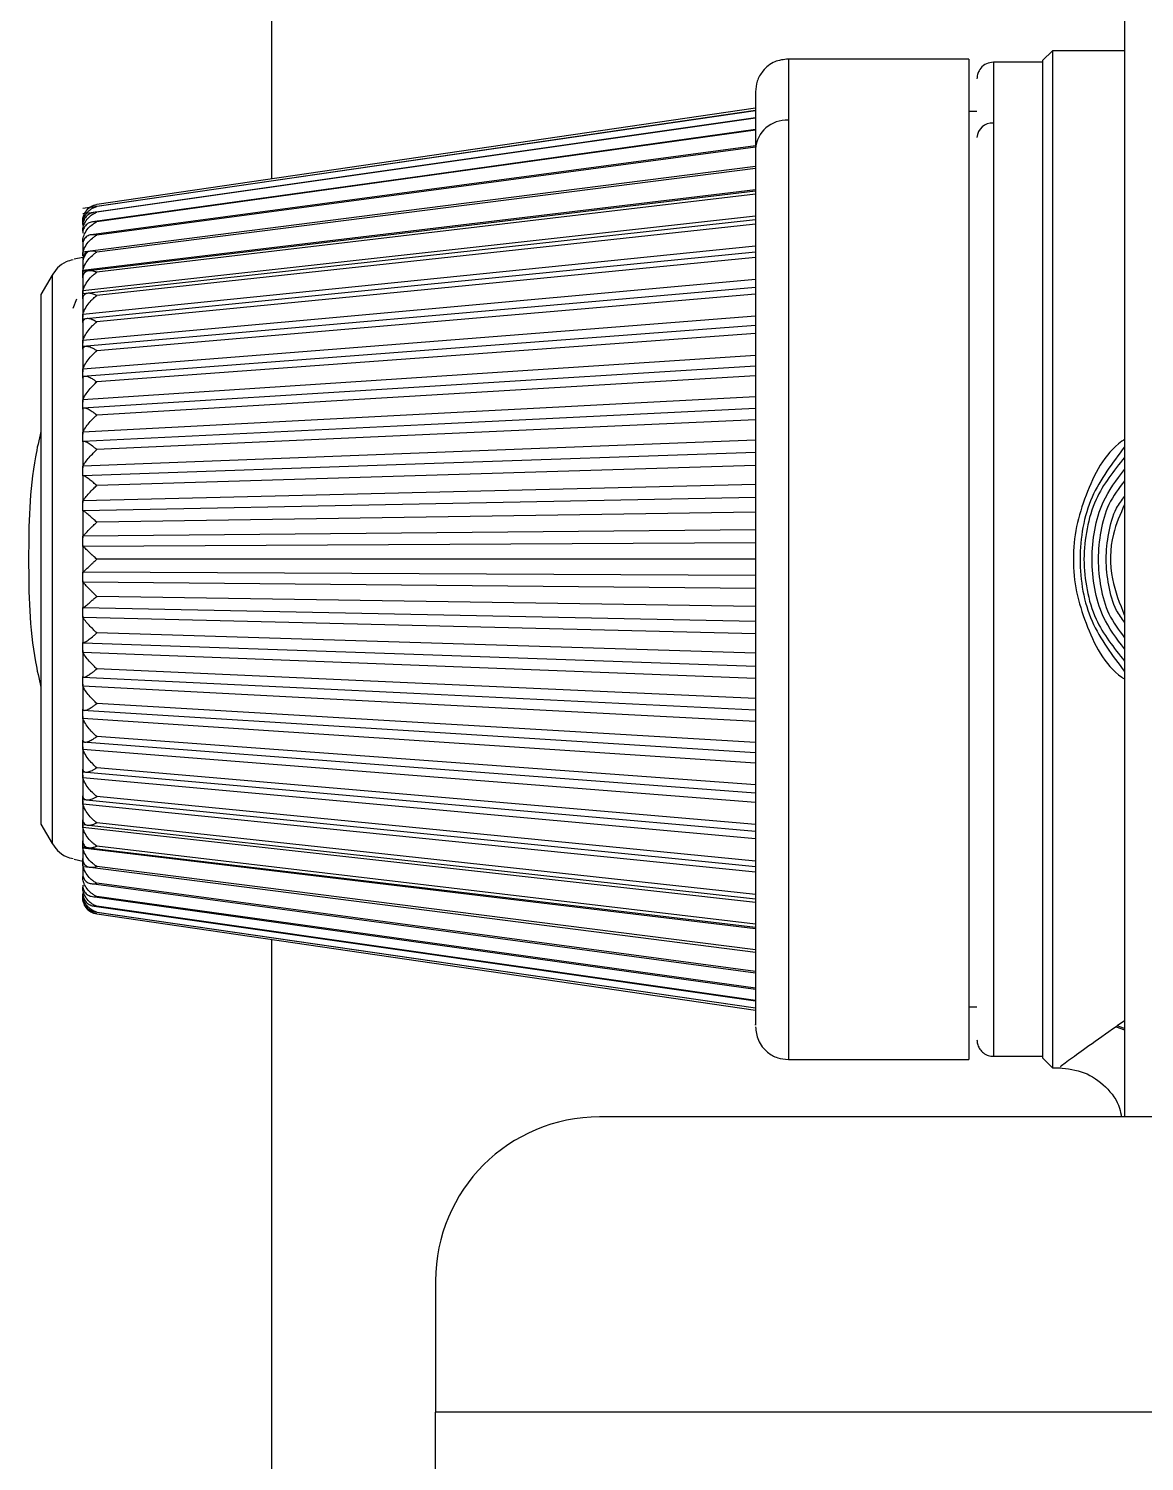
# Model space of a CAD drawing. Extents: x 150 to 4150, y 50 to 2920.
# Drawn here: x 673.5 to 758.5, y 1012.7 to 1121.9 of the extents above; entities that cross this region are included whole.
import ezdxf

# ---------------------------------------------------------------- set-up
doc = ezdxf.new("R2010")
doc.units = 0
doc.header["$LTSCALE"] = 10
doc.linetypes.add('SLD-KATı', pattern=[0])
doc.layers.get('0').update_dxf_attribs({"linetype": 'CONTINUOUS'})

msp = doc.modelspace()

# ---------------------------------------------------------------- linework, layer by layer
at = {"color": 7, "linetype": 'SLD-KATı'}
for p, q in [((757.03, 1220.17), (757.03, 1038.92)), ((692.03, 1209.17), (692.03, 1110.4)), ((745.16, 1119.54), (731.41, 1119.54)), ((745.16, 1119.54), (745.16, 1081.42)), ((750.78, 1119.29), (747.03, 1119.29)), ((751.53, 1120.17), (750.78, 1119.42)), ((750.78, 1119.42), (750.78, 1081.42)), ((757.03, 1120.17), (751.53, 1120.17)), ((751.53, 1120.17), (751.53, 1115.42)), ((728.91, 1115.79), (678.72, 1108.45)), ((728.91, 1115.6), (678.72, 1108.3)), ((728.91, 1115.04), (678.72, 1107.86)), ((745.78, 1115.54), (745.16, 1115.54)), ((751.53, 1115.42), (751.53, 1042.67)), ((728.91, 1114.11), (678.72, 1107.13)), ((728.91, 1112.82), (678.72, 1106.11)), ((728.91, 1111.19), (678.72, 1104.83)), ((728.91, 1109.57), (677.67, 1103.43)), ((678.58, 1108.28), (677.66, 1108.15)), ((728.91, 1109.23), (678.72, 1103.29)), ((678.5, 1107.85), (677.66, 1107.73)), ((728.91, 1107.57), (677.67, 1101.87)), ((728.91, 1106.96), (678.72, 1101.51)), ((677.66, 1105.39), (677.66, 1104.53)), ((728.91, 1105.28), (677.67, 1100.07)), ((677.66, 1104.42), (676.99, 1104.28)), ((678.21, 1104.89), (677.66, 1104.82)), ((677.66, 1104.05), (677.66, 1103.21)), ((728.91, 1104.42), (678.72, 1099.51)), ((675.32, 1103.08), (674.46, 1101.59)), ((678.12, 1103.4), (677.66, 1103.35)), ((677.66, 1102.89), (677.66, 1101.65)), ((728.91, 1102.73), (677.67, 1098.08)), ((674.46, 1101.59), (674.46, 1099.12)), ((677.17, 1101.23), (676.9, 1100.54)), ((677.66, 1101.28), (677.66, 1099.87)), ((728.91, 1101.62), (678.72, 1097.31)), ((728.91, 1099.94), (677.67, 1095.9)), ((674.46, 1099.12), (674.46, 1061.24)), ((677.66, 1099.45), (677.66, 1097.88)), ((728.91, 1098.61), (678.72, 1094.93)), ((677.66, 1097.42), (677.66, 1095.71)), ((728.91, 1096.95), (677.67, 1093.57)), ((677.66, 1095.22), (677.66, 1093.39)), ((728.91, 1095.4), (678.72, 1092.41)), ((728.91, 1093.8), (677.67, 1091.1)), ((677.66, 1092.86), (677.66, 1090.94)), ((728.91, 1092.04), (678.72, 1089.77)), ((677.66, 1090.38), (677.66, 1088.38)), ((728.91, 1090.5), (677.67, 1088.52)), ((677.66, 1087.81), (677.66, 1085.74)), ((728.91, 1088.56), (678.72, 1087.04)), ((728.91, 1087.11), (677.67, 1085.87)), ((728.91, 1086.13), (677.67, 1085.1)), ((677.66, 1085.16), (677.66, 1083.06)), ((728.91, 1085.01), (678.72, 1084.24)), ((728.91, 1083.65), (677.67, 1083.17)), ((677.66, 1082.47), (677.66, 1080.36)), ((728.91, 1082.66), (677.67, 1082.39)), ((728.91, 1081.42), (678.72, 1081.42)), ((745.16, 1081.42), (745.16, 1043.29)), ((750.78, 1081.42), (750.78, 1043.42)), ((728.91, 1080.17), (677.67, 1080.44)), ((677.66, 1079.77), (677.66, 1077.67)), ((728.91, 1079.18), (677.67, 1079.67)), ((677.66, 1077.73), (728.91, 1076.71)), ((728.91, 1077.82), (678.72, 1078.59)), ((677.66, 1077.09), (677.66, 1075.03)), ((728.91, 1075.73), (677.67, 1076.97)), ((728.91, 1074.27), (678.72, 1075.8)), ((677.66, 1074.46), (677.66, 1072.45)), ((728.91, 1072.33), (677.67, 1074.31)), ((728.91, 1070.8), (678.72, 1073.06)), ((677.66, 1071.9), (677.66, 1069.97)), ((728.91, 1069.04), (677.67, 1071.74)), ((728.91, 1067.44), (678.72, 1070.42)), ((677.66, 1069.44), (677.66, 1067.62)), ((728.91, 1065.88), (677.67, 1069.27)), ((728.91, 1064.23), (678.72, 1067.9)), ((677.66, 1067.12), (677.66, 1065.42)), ((728.91, 1062.89), (677.67, 1066.93)), ((677.66, 1064.96), (677.66, 1063.39)), ((728.91, 1060.11), (677.67, 1064.76)), ((728.91, 1061.21), (678.72, 1065.53)), ((677.66, 1062.97), (677.66, 1061.56)), ((728.91, 1057.56), (677.67, 1062.76)), ((728.91, 1058.42), (678.72, 1063.33)), ((728.91, 1055.87), (678.72, 1061.33)), ((674.46, 1061.24), (675.32, 1059.75)), ((677.66, 1061.19), (677.66, 1059.95)), ((728.91, 1055.27), (677.67, 1060.97)), ((677.66, 1059.62), (677.66, 1058.57)), ((677.66, 1059.49), (678.12, 1059.43)), ((728.91, 1053.26), (677.67, 1059.4)), ((728.91, 1053.61), (678.72, 1059.55)), ((676.99, 1058.55), (677.66, 1058.42)), ((677.66, 1058.3), (677.66, 1057.44)), ((677.66, 1058.01), (678.21, 1057.94)), ((728.91, 1051.65), (678.72, 1058.01)), ((728.91, 1050.01), (678.72, 1056.72)), ((728.91, 1048.73), (678.72, 1055.71)), ((728.91, 1047.79), (678.72, 1054.98)), ((678.72, 1054.53), (728.91, 1047.23)), ((678.72, 1054.39), (728.91, 1047.04)), ((692.03, 1052.44), (692.03, 1008.92)), ((745.16, 1047.3), (745.78, 1047.3)), ((756.38, 1045.79), (756.47, 1045.86)), ((731.41, 1043.29), (745.16, 1043.29)), ((747.03, 1043.54), (750.78, 1043.54)), ((750.78, 1043.42), (751.53, 1042.67)), ((751.53, 1042.67), (752.13, 1042.67)), ((1117.88, 1038.92), (717.03, 1038.92)), ((704.53, 1026.42), (704.53, 1016.42)), ((704.53, 1008.92), (704.53, 1016.42))]:
    msp.add_line(p, q, dxfattribs=at)
at = {"color": 8, "linetype": 'SLD-KATı'}
for p, q in [((731.41, 1119.54), (731.41, 1114.88)), ((747.03, 1119.29), (747.03, 1114.66)), ((731.41, 1114.88), (731.41, 1043.29)), ((747.03, 1114.66), (747.03, 1043.54)), ((675.32, 1103.08), (675.32, 1059.75)), ((757.03, 1046.24), (756.47, 1045.86)), ((756.38, 1045.79), (757.03, 1045.55)), ((757.03, 1045.66), (756.47, 1045.86)), ((1131.76, 1016.42), (704.53, 1016.42))]:
    msp.add_line(p, q, dxfattribs=at)
at = {"color": 7, "linetype": 'SLD-KATı', "flags": 128}
for points in [[(728.91, 1115.07), (703.68, 1111.45), (678.5, 1107.85)], [(728.91, 1115.61), (703.68, 1111.94), (678.58, 1108.28)], [(728.91, 1114.17), (703.68, 1110.65), (678.4, 1107.13)], [(728.91, 1112.93), (703.68, 1109.54), (678.3, 1106.14)], [(728.91, 1111.35), (703.68, 1108.14), (678.21, 1104.89)], [(728.91, 1109.47), (703.68, 1106.45), (678.12, 1103.4)], [(728.91, 1107.28), (703.68, 1104.51), (677.66, 1101.64)], [(728.91, 1104.83), (703.68, 1102.32), (677.66, 1099.72)], [(728.91, 1102.14), (703.68, 1099.91), (677.66, 1097.62)], [(728.91, 1099.23), (703.68, 1097.32), (677.66, 1095.34)], [(728.91, 1096.14), (703.68, 1094.56), (677.66, 1092.93)], [(728.91, 1092.9), (703.68, 1091.67), (677.66, 1090.4)], [(728.91, 1089.55), (703.68, 1088.68), (677.66, 1087.78)], [(677.66, 1075.06), (702.88, 1074.18), (728.91, 1073.28)], [(677.66, 1072.44), (702.88, 1071.2), (728.91, 1069.93)], [(677.66, 1069.91), (702.88, 1068.33), (728.91, 1066.69)], [(677.66, 1067.49), (702.88, 1065.58), (728.91, 1063.61)], [(677.66, 1065.22), (702.88, 1062.99), (728.91, 1060.7)], [(677.66, 1063.11), (702.88, 1060.6), (728.91, 1058)], [(677.66, 1061.19), (702.88, 1058.42), (728.91, 1055.55)], [(678.12, 1059.43), (702.88, 1056.48), (728.91, 1053.37)], [(678.21, 1057.94), (702.88, 1054.8), (728.91, 1051.48)], [(678.3, 1056.7), (702.88, 1053.4), (728.91, 1049.91)], [(678.4, 1055.71), (702.88, 1052.29), (728.91, 1048.66)], [(678.51, 1054.99), (702.88, 1051.5), (728.91, 1047.77)], [(678.58, 1054.55), (702.88, 1051.01), (728.91, 1047.22)]]:
    msp.add_lwpolyline(points, dxfattribs=at)
at = {"color": 7, "linetype": 'SLD-KATı'}
for centre, radius, start, end in [((731.26, 1112.52), 2.36, 86.5129, 176.0265), ((746.96, 1113.48), 1.18, 86.5132, 176.0272), ((678.7, 1104.04), 1.04, 127.9943, 179.1136), ((717.03, 1026.42), 12.5, 90, 180)]:
    msp.add_arc(centre, radius, start, end, dxfattribs=at)
for points, knots in [([(731.41, 1119.54), (731.05, 1119.5), (730.31, 1119.41), (729.48, 1118.73), (728.99, 1117.89), (728.93, 1117.32), (728.91, 1117.04)], [0, 0, 0, 0, 0.270253, 0.562427, 0.789737, 1, 1, 1, 1]), ([(747.03, 1119.29), (746.85, 1119.27), (746.48, 1119.22), (746.07, 1118.89), (745.82, 1118.47), (745.79, 1118.18), (745.78, 1118.04)], [0, 0, 0, 0, 0.270253, 0.562425, 0.789725, 1, 1, 1, 1]), ([(728.91, 1117.01), (728.91, 1116.99), (728.91, 1116.93), (728.91, 1115.99), (728.91, 1114.06), (728.91, 1112.68)], [0, 0, 0, 0, 0.206371, 0.433114, 1, 1, 1, 1]), ([(728.91, 1112.68), (728.91, 1111.54), (728.91, 1109.18), (728.91, 1104.26), (728.91, 1098.32), (728.91, 1091.52), (728.91, 1084.3), (728.91, 1077.11), (728.91, 1070.37), (728.91, 1064.24), (728.91, 1058.7), (728.91, 1053.79), (728.91, 1049.76), (728.91, 1047.05), (728.91, 1045.76), (728.91, 1045.92), (728.91, 1045.97)], [0, 0, 0, 0, 0.069286, 0.142723, 0.219214, 0.297327, 0.375441, 0.451932, 0.525369, 0.594656, 0.663943, 0.73738, 0.813871, 0.891985, 0.970098, 1, 1, 1, 1]), ([(677.67, 1107.4), (677.69, 1107.46), (677.71, 1107.6), (677.83, 1107.87), (678.05, 1108.15), (678.34, 1108.34), (678.57, 1108.42), (678.68, 1108.44), (678.72, 1108.45)], [0, 0, 0, 0, 0.1017031, 0.2170422, 0.4919488, 0.7456434, 0.9080973, 1, 1, 1, 1]), ([(677.67, 1107.16), (677.69, 1107.22), (677.71, 1107.35), (677.83, 1107.63), (678.06, 1107.94), (678.26, 1108.1), (678.38, 1108.17), (678.38, 1108.17), (678.39, 1108.17), (678.42, 1108.19), (678.53, 1108.24), (678.64, 1108.27), (678.72, 1108.3)], [0, 0, 0, 0, 0.102369, 0.217733, 0.492004, 0.74572, 0.746306, 0.747393, 0.750958, 0.763761, 0.812231, 1, 1, 1, 1]), ([(678.33, 1108.31), (678.31, 1108.3), (678.13, 1108.24), (677.9, 1107.98), (677.71, 1107.66), (677.69, 1107.47), (677.69, 1107.41)], [0, 0, 0, 0, 0.053748, 0.501319, 0.850132, 1, 1, 1, 1]), ([(677.66, 1107.19), (677.66, 1107.23), (677.66, 1107.29), (677.67, 1107.37), (677.67, 1107.4)], [0, 0, 0, 0, 0.558794, 1, 1, 1, 1]), ([(677.67, 1107.36), (677.67, 1107.32), (677.66, 1107.24), (677.66, 1107.19), (677.66, 1107.16)], [0, 0, 0, 0, 0.561899, 1, 1, 1, 1]), ([(677.67, 1106.63), (677.69, 1106.69), (677.71, 1106.83), (677.83, 1107.11), (678.06, 1107.43), (678.27, 1107.62), (678.38, 1107.69), (678.38, 1107.69), (678.39, 1107.7), (678.42, 1107.72), (678.53, 1107.78), (678.64, 1107.82), (678.72, 1107.86)], [0, 0, 0, 0, 0.102349, 0.217712, 0.491981, 0.745717, 0.74632, 0.747381, 0.750951, 0.763755, 0.812221, 1, 1, 1, 1]), ([(678.72, 1107.86), (678.64, 1107.86), (678.53, 1107.86), (678.42, 1107.83), (678.39, 1107.83), (678.38, 1107.82), (678.28, 1107.8), (678.05, 1107.69), (677.83, 1107.46), (677.71, 1107.22), (677.69, 1107.09), (677.67, 1107.03)], [0, 0, 0, 0, 0.188631, 0.23686, 0.249424, 0.253735, 0.254271, 0.508101, 0.782331, 0.897679, 1, 1, 1, 1]), ([(677.66, 1106.94), (677.66, 1106.98), (677.66, 1107.05), (677.67, 1107.12), (677.67, 1107.16)], [0, 0, 0, 0, 0.5587211, 1, 1, 1, 1]), ([(677.67, 1107.03), (677.67, 1106.99), (677.66, 1106.92), (677.66, 1106.87), (677.66, 1106.85)], [0, 0, 0, 0, 0.562028, 1, 1, 1, 1]), ([(677.66, 1106.41), (677.66, 1106.45), (677.66, 1106.52), (677.67, 1106.6), (677.67, 1106.63)], [0, 0, 0, 0, 0.5586811, 1, 1, 1, 1]), ([(677.67, 1106.43), (677.67, 1106.39), (677.66, 1106.32), (677.66, 1106.28), (677.66, 1106.26)], [0, 0, 0, 0, 0.561585, 1, 1, 1, 1]), ([(678.72, 1107.13), (678.68, 1107.13), (678.57, 1107.14), (678.34, 1107.13), (678.05, 1107.04), (677.83, 1106.83), (677.71, 1106.61), (677.69, 1106.49), (677.67, 1106.43)], [0, 0, 0, 0, 0.091491, 0.254304, 0.508147, 0.783001, 0.898349, 1, 1, 1, 1]), ([(677.67, 1105.83), (677.69, 1105.89), (677.71, 1106.02), (677.83, 1106.31), (678.05, 1106.65), (678.34, 1106.91), (678.57, 1107.05), (678.68, 1107.11), (678.72, 1107.13)], [0, 0, 0, 0, 0.101707, 0.217041, 0.491927, 0.745656, 0.908093, 1, 1, 1, 1]), ([(678.72, 1106.11), (678.68, 1106.12), (678.57, 1106.15), (678.34, 1106.16), (678.05, 1106.1), (677.83, 1105.92), (677.71, 1105.72), (677.69, 1105.6), (677.67, 1105.55)], [0, 0, 0, 0, 0.091531, 0.25433, 0.508176, 0.78303, 0.898361, 1, 1, 1, 1]), ([(677.67, 1104.76), (677.69, 1104.82), (677.71, 1104.95), (677.83, 1105.24), (678.05, 1105.58), (678.34, 1105.86), (678.57, 1106.03), (678.68, 1106.09), (678.72, 1106.11)], [0, 0, 0, 0, 0.101697, 0.217056, 0.491958, 0.74567, 0.90809, 1, 1, 1, 1]), ([(677.66, 1105.6), (677.66, 1105.65), (677.66, 1105.72), (677.67, 1105.79), (677.67, 1105.83)], [0, 0, 0, 0, 0.558693, 1, 1, 1, 1]), ([(677.67, 1105.55), (677.67, 1105.51), (677.66, 1105.45), (677.66, 1105.41), (677.66, 1105.39)], [0, 0, 0, 0, 0.562134, 1, 1, 1, 1]), ([(676.91, 1104.23), (676.73, 1104.19), (676.29, 1104.09), (675.73, 1103.67), (675.45, 1103.27), (675.32, 1103.08)], [0, 0, 0, 0, 0.273535, 0.668562, 1, 1, 1, 1]), ([(677.66, 1104.53), (677.66, 1104.57), (677.66, 1104.65), (677.67, 1104.72), (677.67, 1104.76)], [0, 0, 0, 0, 0.493967, 1, 1, 1, 1]), ([(677.67, 1104.41), (677.67, 1104.38), (677.66, 1104.32), (677.66, 1104.28), (677.66, 1104.26)], [0, 0, 0, 0, 0.507243, 1, 1, 1, 1]), ([(678.06, 1104.86), (677.96, 1104.81), (677.82, 1104.74), (677.71, 1104.56), (677.69, 1104.45), (677.67, 1104.41)], [0, 0, 0, 0, 0.556338, 0.791117, 1, 1, 1, 1]), ([(677.67, 1103.43), (677.69, 1103.49), (677.71, 1103.62), (677.83, 1103.9), (678.05, 1104.25), (678.34, 1104.55), (678.57, 1104.73), (678.68, 1104.8), (678.72, 1104.83)], [0, 0, 0, 0, 0.101696, 0.217055, 0.491923, 0.745646, 0.908044, 1, 1, 1, 1]), ([(678.72, 1104.83), (678.68, 1104.84), (678.56, 1104.88), (678.33, 1104.91), (678.16, 1104.88), (678.06, 1104.86)], [0, 0, 0, 0, 0.175283, 0.501585, 1, 1, 1, 1]), ([(677.66, 1103.21), (677.66, 1103.25), (677.66, 1103.33), (677.67, 1103.4), (677.67, 1103.43)], [0, 0, 0, 0, 0.494014, 1, 1, 1, 1]), ([(677.66, 1102.89), (677.66, 1102.88), (677.66, 1102.87), (677.66, 1102.87), (677.66, 1102.89), (677.66, 1102.93), (677.66, 1102.99), (677.66, 1103.05), (677.66, 1103.13), (677.66, 1103.18), (677.66, 1103.21)], [0, 0, 0, 0, 0.128133, 0.250218, 0.372232, 0.500365, 0.629271, 0.751498, 0.873006, 1, 1, 1, 1]), ([(677.67, 1103.01), (677.67, 1102.98), (677.66, 1102.93), (677.66, 1102.9), (677.66, 1102.89)], [0, 0, 0, 0, 0.506815, 1, 1, 1, 1]), ([(678.72, 1103.29), (678.64, 1103.32), (678.53, 1103.36), (678.42, 1103.38), (678.39, 1103.39), (678.38, 1103.39), (678.26, 1103.41), (678.06, 1103.42), (677.83, 1103.31), (677.71, 1103.15), (677.69, 1103.06), (677.67, 1103.01)], [0, 0, 0, 0, 0.188638, 0.236898, 0.249456, 0.253793, 0.254271, 0.508122, 0.782377, 0.897689, 1, 1, 1, 1]), ([(677.67, 1101.87), (677.69, 1101.92), (677.71, 1102.04), (677.83, 1102.32), (678.05, 1102.67), (678.27, 1102.92), (678.38, 1103.02), (678.38, 1103.02), (678.39, 1103.03), (678.42, 1103.05), (678.53, 1103.15), (678.64, 1103.23), (678.72, 1103.29)], [0, 0, 0, 0, 0.102365, 0.217742, 0.492009, 0.745695, 0.746328, 0.747394, 0.750946, 0.76376, 0.812213, 1, 1, 1, 1]), ([(677.66, 1101.65), (677.66, 1101.69), (677.66, 1101.76), (677.67, 1101.83), (677.67, 1101.87)], [0, 0, 0, 0, 0.493072, 1, 1, 1, 1]), ([(677.66, 1101.28), (677.66, 1101.27), (677.66, 1101.27), (677.66, 1101.28), (677.66, 1101.31), (677.66, 1101.36), (677.66, 1101.42), (677.66, 1101.49), (677.66, 1101.56), (677.66, 1101.62), (677.66, 1101.65)], [0, 0, 0, 0, 0.128169, 0.250252, 0.372227, 0.500337, 0.629311, 0.751589, 0.873088, 1, 1, 1, 1]), ([(677.67, 1101.38), (677.67, 1101.35), (677.66, 1101.3), (677.66, 1101.29), (677.66, 1101.28)], [0, 0, 0, 0, 0.5070372, 1, 1, 1, 1]), ([(678.72, 1101.51), (678.64, 1101.55), (678.53, 1101.6), (678.42, 1101.63), (678.39, 1101.64), (678.38, 1101.64), (678.26, 1101.67), (678.06, 1101.71), (677.83, 1101.64), (677.71, 1101.51), (677.69, 1101.42), (677.67, 1101.38)], [0, 0, 0, 0, 0.18865, 0.236872, 0.249423, 0.253756, 0.254241, 0.508069, 0.782352, 0.89772, 1, 1, 1, 1]), ([(677.67, 1100.07), (677.69, 1100.13), (677.71, 1100.24), (677.83, 1100.51), (678.06, 1100.86), (678.27, 1101.11), (678.38, 1101.22), (678.38, 1101.22), (678.39, 1101.23), (678.42, 1101.25), (678.53, 1101.36), (678.64, 1101.44), (678.72, 1101.51)], [0, 0, 0, 0, 0.102354, 0.217728, 0.491973, 0.745704, 0.746311, 0.747357, 0.750938, 0.763762, 0.812185, 1, 1, 1, 1]), ([(677.66, 1099.87), (677.66, 1099.9), (677.66, 1099.98), (677.67, 1100.04), (677.67, 1100.07)], [0, 0, 0, 0, 0.492925, 1, 1, 1, 1]), ([(677.66, 1099.45), (677.66, 1099.45), (677.66, 1099.45), (677.66, 1099.47), (677.66, 1099.5), (677.66, 1099.56), (677.66, 1099.63), (677.66, 1099.7), (677.66, 1099.78), (677.66, 1099.84), (677.66, 1099.87)], [0, 0, 0, 0, 0.12827, 0.250132, 0.372203, 0.500285, 0.629283, 0.751527, 0.873066, 1, 1, 1, 1]), ([(677.67, 1099.53), (677.67, 1099.51), (677.66, 1099.46), (677.66, 1099.45), (677.66, 1099.45)], [0, 0, 0, 0, 0.506945, 1, 1, 1, 1]), ([(678.72, 1099.51), (678.64, 1099.55), (678.53, 1099.61), (678.42, 1099.66), (678.39, 1099.67), (678.38, 1099.67), (678.27, 1099.72), (678.06, 1099.78), (677.83, 1099.74), (677.71, 1099.64), (677.69, 1099.56), (677.67, 1099.53)], [0, 0, 0, 0, 0.188664, 0.23688, 0.249436, 0.253731, 0.254225, 0.508054, 0.782332, 0.89769, 1, 1, 1, 1]), ([(677.67, 1098.08), (677.69, 1098.13), (677.71, 1098.23), (677.83, 1098.49), (678.05, 1098.83), (678.27, 1099.09), (678.38, 1099.2), (678.38, 1099.2), (678.39, 1099.21), (678.42, 1099.24), (678.53, 1099.35), (678.64, 1099.43), (678.72, 1099.51)], [0, 0, 0, 0, 0.102349, 0.217716, 0.491974, 0.745702, 0.746322, 0.747367, 0.750955, 0.763764, 0.812194, 1, 1, 1, 1]), ([(677.66, 1097.88), (677.66, 1097.92), (677.66, 1097.99), (677.67, 1098.05), (677.67, 1098.08)], [0, 0, 0, 0, 0.493086, 1, 1, 1, 1]), ([(677.66, 1097.42), (677.66, 1097.42), (677.66, 1097.43), (677.66, 1097.46), (677.66, 1097.5), (677.66, 1097.56), (677.66, 1097.63), (677.66, 1097.71), (677.66, 1097.8), (677.66, 1097.85), (677.66, 1097.88)], [0, 0, 0, 0, 0.128222, 0.250244, 0.372099, 0.500328, 0.629301, 0.751522, 0.873066, 1, 1, 1, 1]), ([(677.67, 1097.48), (677.67, 1097.46), (677.66, 1097.42), (677.66, 1097.42), (677.66, 1097.42)], [0, 0, 0, 0, 0.5062952, 1, 1, 1, 1]), ([(678.72, 1097.31), (678.68, 1097.33), (678.57, 1097.41), (678.34, 1097.53), (678.05, 1097.64), (677.83, 1097.64), (677.71, 1097.57), (677.69, 1097.51), (677.67, 1097.48)], [0, 0, 0, 0, 0.091514, 0.254323, 0.508132, 0.783015, 0.898346, 1, 1, 1, 1]), ([(677.67, 1095.9), (677.69, 1095.95), (677.71, 1096.04), (677.83, 1096.28), (678.05, 1096.62), (678.34, 1096.95), (678.57, 1097.17), (678.68, 1097.27), (678.72, 1097.31)], [0, 0, 0, 0, 0.101679, 0.217037, 0.491933, 0.745651, 0.908069, 1, 1, 1, 1]), ([(677.66, 1095.71), (677.66, 1095.75), (677.66, 1095.82), (677.67, 1095.87), (677.67, 1095.9)], [0, 0, 0, 0, 0.493891, 1, 1, 1, 1]), ([(677.66, 1095.22), (677.66, 1095.22), (677.66, 1095.23), (677.66, 1095.27), (677.66, 1095.32), (677.66, 1095.39), (677.66, 1095.47), (677.66, 1095.55), (677.66, 1095.63), (677.66, 1095.69), (677.66, 1095.71)], [0, 0, 0, 0, 0.128254, 0.250189, 0.372197, 0.500346, 0.629266, 0.751538, 0.87307, 1, 1, 1, 1]), ([(677.67, 1095.25), (677.67, 1095.24), (677.66, 1095.21), (677.66, 1095.21), (677.66, 1095.22)], [0, 0, 0, 0, 0.5061878, 1, 1, 1, 1]), ([(678.72, 1094.93), (678.68, 1094.96), (678.57, 1095.05), (678.34, 1095.19), (678.05, 1095.33), (677.83, 1095.37), (677.71, 1095.33), (677.69, 1095.28), (677.67, 1095.25)], [0, 0, 0, 0, 0.09151, 0.254334, 0.508121, 0.783014, 0.898351, 1, 1, 1, 1]), ([(677.67, 1093.57), (677.69, 1093.6), (677.71, 1093.69), (677.83, 1093.91), (678.05, 1094.23), (678.34, 1094.57), (678.57, 1094.79), (678.68, 1094.9), (678.72, 1094.93)], [0, 0, 0, 0, 0.101703, 0.217053, 0.49194, 0.74565, 0.90807, 1, 1, 1, 1]), ([(677.66, 1093.39), (677.66, 1093.43), (677.66, 1093.49), (677.67, 1093.54), (677.67, 1093.57)], [0, 0, 0, 0, 0.493842, 1, 1, 1, 1]), ([(677.66, 1092.86), (677.66, 1092.87), (677.66, 1092.89), (677.66, 1092.93), (677.66, 1092.99), (677.66, 1093.07), (677.66, 1093.14), (677.66, 1093.23), (677.66, 1093.31), (677.66, 1093.36), (677.66, 1093.39)], [0, 0, 0, 0, 0.128083, 0.250191, 0.372148, 0.50029, 0.629273, 0.751519, 0.873055, 1, 1, 1, 1]), ([(677.67, 1092.88), (677.67, 1092.86), (677.66, 1092.84), (677.66, 1092.86), (677.66, 1092.86)], [0, 0, 0, 0, 0.506347, 1, 1, 1, 1]), ([(678.72, 1092.41), (678.64, 1092.48), (678.53, 1092.56), (678.42, 1092.64), (678.39, 1092.65), (678.38, 1092.66), (678.27, 1092.73), (678.05, 1092.87), (677.83, 1092.94), (677.71, 1092.93), (677.69, 1092.89), (677.67, 1092.88)], [0, 0, 0, 0, 0.188623, 0.236845, 0.249408, 0.253734, 0.254256, 0.508047, 0.78231, 0.897674, 1, 1, 1, 1]), ([(677.67, 1091.1), (677.69, 1091.13), (677.71, 1091.2), (677.83, 1091.41), (678.06, 1091.71), (678.27, 1091.97), (678.38, 1092.08), (678.38, 1092.08), (678.39, 1092.09), (678.42, 1092.12), (678.53, 1092.23), (678.64, 1092.33), (678.72, 1092.41)], [0, 0, 0, 0, 0.102363, 0.217734, 0.491982, 0.745699, 0.746313, 0.747374, 0.750947, 0.763758, 0.812203, 1, 1, 1, 1]), ([(674.46, 1091.15), (674.31, 1090.51), (673.59, 1087.33), (673.48, 1081.42), (673.59, 1075.51), (674.31, 1072.32), (674.46, 1071.68)], [0, 0, 0, 0, 0.099978, 0.500001, 0.900022, 1, 1, 1, 1]), ([(677.66, 1090.94), (677.66, 1090.97), (677.66, 1091.03), (677.67, 1091.08), (677.67, 1091.1)], [0, 0, 0, 0, 0.49301, 1, 1, 1, 1]), ([(677.66, 1090.38), (677.66, 1090.4), (677.66, 1090.42), (677.66, 1090.47), (677.66, 1090.54), (677.66, 1090.61), (677.66, 1090.69), (677.66, 1090.78), (677.66, 1090.86), (677.66, 1090.91), (677.66, 1090.94)], [0, 0, 0, 0, 0.128303, 0.250236, 0.372275, 0.500384, 0.629284, 0.751571, 0.873053, 1, 1, 1, 1]), ([(677.67, 1090.37), (677.67, 1090.37), (677.66, 1090.35), (677.66, 1090.37), (677.66, 1090.38)], [0, 0, 0, 0, 0.506503, 1, 1, 1, 1]), ([(678.72, 1089.77), (678.68, 1089.81), (678.57, 1089.9), (678.34, 1090.08), (678.05, 1090.28), (677.83, 1090.39), (677.71, 1090.41), (677.69, 1090.38), (677.67, 1090.37)], [0, 0, 0, 0, 0.091522, 0.254328, 0.50813, 0.783033, 0.898341, 1, 1, 1, 1]), ([(677.67, 1088.52), (677.69, 1088.55), (677.71, 1088.61), (677.83, 1088.79), (678.05, 1089.07), (678.34, 1089.4), (678.57, 1089.62), (678.68, 1089.73), (678.72, 1089.77)], [0, 0, 0, 0, 0.101711, 0.217051, 0.491946, 0.745664, 0.908075, 1, 1, 1, 1]), ([(677.66, 1088.38), (677.66, 1088.41), (677.66, 1088.47), (677.67, 1088.5), (677.67, 1088.52)], [0, 0, 0, 0, 0.494154, 1, 1, 1, 1]), ([(677.66, 1087.81), (677.66, 1087.82), (677.66, 1087.85), (677.66, 1087.91), (677.66, 1087.98), (677.66, 1088.06), (677.66, 1088.14), (677.66, 1088.23), (677.66, 1088.31), (677.66, 1088.35), (677.66, 1088.38)], [0, 0, 0, 0, 0.128307, 0.250161, 0.372165, 0.500332, 0.629297, 0.75153, 0.873159, 1, 1, 1, 1]), ([(677.67, 1087.77), (677.67, 1087.77), (677.66, 1087.77), (677.66, 1087.79), (677.66, 1087.81)], [0, 0, 0, 0, 0.5070687, 1, 1, 1, 1]), ([(678.72, 1087.04), (678.64, 1087.11), (678.53, 1087.2), (678.42, 1087.3), (678.39, 1087.32), (678.38, 1087.33), (678.27, 1087.41), (678.05, 1087.6), (677.83, 1087.74), (677.71, 1087.79), (677.69, 1087.78), (677.67, 1087.77)], [0, 0, 0, 0, 0.188671, 0.236889, 0.249446, 0.253769, 0.254277, 0.508044, 0.782306, 0.897703, 1, 1, 1, 1]), ([(677.67, 1085.87), (677.69, 1085.89), (677.71, 1085.94), (677.83, 1086.09), (678.06, 1086.35), (678.27, 1086.6), (678.38, 1086.7), (678.38, 1086.71), (678.39, 1086.72), (678.42, 1086.74), (678.53, 1086.85), (678.64, 1086.96), (678.72, 1087.04)], [0, 0, 0, 0, 0.102364, 0.217741, 0.492003, 0.745712, 0.746317, 0.747391, 0.750962, 0.763777, 0.812212, 1, 1, 1, 1]), ([(677.66, 1085.74), (677.66, 1085.77), (677.66, 1085.83), (677.67, 1085.85), (677.67, 1085.87)], [0, 0, 0, 0, 0.493156, 1, 1, 1, 1]), ([(677.66, 1085.16), (677.66, 1085.18), (677.66, 1085.21), (677.66, 1085.27), (677.66, 1085.35), (677.66, 1085.43), (677.66, 1085.52), (677.66, 1085.6), (677.66, 1085.68), (677.66, 1085.72), (677.66, 1085.74)], [0, 0, 0, 0, 0.128295, 0.250198, 0.372238, 0.500351, 0.629267, 0.751511, 0.873088, 1, 1, 1, 1]), ([(677.67, 1085.1), (677.67, 1085.1), (677.66, 1085.11), (677.66, 1085.14), (677.66, 1085.16)], [0, 0, 0, 0, 0.5071405, 1, 1, 1, 1]), ([(678.72, 1084.24), (678.64, 1084.32), (678.53, 1084.42), (678.42, 1084.52), (678.39, 1084.54), (678.38, 1084.55), (678.27, 1084.65), (678.06, 1084.84), (677.83, 1085.02), (677.71, 1085.09), (677.69, 1085.1), (677.67, 1085.1)], [0, 0, 0, 0, 0.188661, 0.236888, 0.249432, 0.253771, 0.25426, 0.508093, 0.78237, 0.897664, 1, 1, 1, 1]), ([(677.67, 1083.17), (677.69, 1083.18), (677.71, 1083.21), (677.83, 1083.35), (678.06, 1083.58), (678.27, 1083.81), (678.38, 1083.92), (678.38, 1083.92), (678.39, 1083.93), (678.42, 1083.95), (678.53, 1084.06), (678.64, 1084.16), (678.72, 1084.24)], [0, 0, 0, 0, 0.102421, 0.217774, 0.492029, 0.745717, 0.746324, 0.74739, 0.750969, 0.76377, 0.812223, 1, 1, 1, 1]), ([(677.66, 1083.06), (677.66, 1083.09), (677.66, 1083.14), (677.67, 1083.16), (677.67, 1083.17)], [0, 0, 0, 0, 0.493358, 1, 1, 1, 1]), ([(677.66, 1082.47), (677.66, 1082.49), (677.66, 1082.53), (677.66, 1082.6), (677.66, 1082.68), (677.66, 1082.76), (677.66, 1082.85), (677.66, 1082.93), (677.66, 1083), (677.66, 1083.04), (677.66, 1083.06)], [0, 0, 0, 0, 0.128196, 0.250227, 0.372223, 0.50038, 0.629319, 0.751588, 0.873126, 1, 1, 1, 1]), ([(677.67, 1082.39), (677.67, 1082.4), (677.66, 1082.41), (677.66, 1082.45), (677.66, 1082.47)], [0, 0, 0, 0, 0.507183, 1, 1, 1, 1]), ([(678.72, 1081.42), (678.64, 1081.5), (678.53, 1081.6), (678.42, 1081.7), (678.39, 1081.73), (678.38, 1081.73), (678.27, 1081.84), (678.06, 1082.05), (677.83, 1082.26), (677.71, 1082.36), (677.69, 1082.38), (677.67, 1082.39)], [0, 0, 0, 0, 0.188659, 0.23689, 0.249465, 0.253766, 0.254267, 0.508101, 0.78236, 0.897719, 1, 1, 1, 1]), ([(677.67, 1080.44), (677.69, 1080.45), (677.71, 1080.47), (677.83, 1080.58), (678.06, 1080.78), (678.27, 1081), (678.38, 1081.1), (678.38, 1081.1), (678.39, 1081.11), (678.42, 1081.14), (678.53, 1081.24), (678.64, 1081.34), (678.72, 1081.42)], [0, 0, 0, 0, 0.1022923, 0.217729, 0.4919471, 0.7457107, 0.746318, 0.7473573, 0.7509477, 0.7637479, 0.8122029, 1, 1, 1, 1]), ([(677.66, 1080.36), (677.66, 1080.38), (677.66, 1080.43), (677.67, 1080.44), (677.67, 1080.44)], [0, 0, 0, 0, 0.492817, 1, 1, 1, 1]), ([(677.66, 1079.77), (677.66, 1079.79), (677.66, 1079.83), (677.66, 1079.91), (677.66, 1079.99), (677.66, 1080.08), (677.66, 1080.16), (677.66, 1080.24), (677.66, 1080.31), (677.66, 1080.34), (677.66, 1080.36)], [0, 0, 0, 0, 0.128167, 0.250205, 0.372195, 0.500315, 0.629293, 0.751522, 0.873026, 1, 1, 1, 1]), ([(677.67, 1079.67), (677.67, 1079.68), (677.66, 1079.7), (677.66, 1079.75), (677.66, 1079.77)], [0, 0, 0, 0, 0.506642, 1, 1, 1, 1]), ([(678.72, 1078.59), (678.64, 1078.67), (678.53, 1078.77), (678.42, 1078.88), (678.39, 1078.91), (678.38, 1078.92), (678.27, 1079.03), (678.06, 1079.25), (677.83, 1079.49), (677.71, 1079.62), (677.69, 1079.65), (677.67, 1079.67)], [0, 0, 0, 0, 0.188642, 0.236878, 0.24943, 0.253743, 0.254238, 0.508064, 0.782311, 0.897666, 1, 1, 1, 1]), ([(677.66, 1077.67), (677.66, 1077.69), (677.66, 1077.73), (677.67, 1077.73), (677.67, 1077.73)], [0, 0, 0, 0, 0.4928595, 1, 1, 1, 1]), ([(677.67, 1077.73), (677.69, 1077.74), (677.71, 1077.74), (677.83, 1077.82), (678.05, 1077.99), (678.27, 1078.19), (678.38, 1078.29), (678.38, 1078.29), (678.39, 1078.3), (678.42, 1078.32), (678.53, 1078.42), (678.64, 1078.52), (678.72, 1078.59)], [0, 0, 0, 0, 0.1023435, 0.2177073, 0.491997, 0.7457138, 0.746334, 0.7473748, 0.7509328, 0.7637671, 0.8122174, 1, 1, 1, 1]), ([(677.66, 1077.09), (677.66, 1077.11), (677.66, 1077.16), (677.66, 1077.24), (677.66, 1077.32), (677.66, 1077.4), (677.66, 1077.49), (677.66, 1077.56), (677.66, 1077.63), (677.66, 1077.66), (677.66, 1077.67)], [0, 0, 0, 0, 0.128282, 0.250216, 0.372182, 0.500316, 0.629242, 0.751528, 0.87303, 1, 1, 1, 1]), ([(677.67, 1076.97), (677.67, 1076.98), (677.66, 1077.01), (677.66, 1077.06), (677.66, 1077.09)], [0, 0, 0, 0, 0.506128, 1, 1, 1, 1]), ([(678.72, 1075.8), (678.68, 1075.84), (678.57, 1075.95), (678.34, 1076.17), (678.05, 1076.48), (677.83, 1076.74), (677.71, 1076.9), (677.69, 1076.95), (677.67, 1076.97)], [0, 0, 0, 0, 0.091508, 0.254318, 0.508134, 0.783021, 0.898337, 1, 1, 1, 1]), ([(677.67, 1075.06), (677.69, 1075.06), (677.71, 1075.05), (677.83, 1075.1), (678.05, 1075.24), (678.34, 1075.47), (678.57, 1075.66), (678.68, 1075.76), (678.72, 1075.8)], [0, 0, 0, 0, 0.101712, 0.217076, 0.491941, 0.745637, 0.908057, 1, 1, 1, 1]), ([(677.66, 1075.03), (677.66, 1075.04), (677.66, 1075.07), (677.67, 1075.07), (677.67, 1075.06)], [0, 0, 0, 0, 0.494204, 1, 1, 1, 1]), ([(677.66, 1074.46), (677.66, 1074.48), (677.66, 1074.53), (677.66, 1074.61), (677.66, 1074.69), (677.66, 1074.78), (677.66, 1074.86), (677.66, 1074.93), (677.66, 1074.99), (677.66, 1075.01), (677.66, 1075.03)], [0, 0, 0, 0, 0.128127, 0.250183, 0.372175, 0.500308, 0.629274, 0.751436, 0.872968, 1, 1, 1, 1]), ([(677.67, 1074.31), (677.67, 1074.33), (677.66, 1074.37), (677.66, 1074.43), (677.66, 1074.46)], [0, 0, 0, 0, 0.505846, 1, 1, 1, 1]), ([(678.72, 1073.06), (678.68, 1073.1), (678.57, 1073.21), (678.34, 1073.44), (678.05, 1073.76), (677.83, 1074.04), (677.71, 1074.23), (677.69, 1074.29), (677.67, 1074.31)], [0, 0, 0, 0, 0.0915101, 0.2543163, 0.5081405, 0.783044, 0.8983627, 1, 1, 1, 1]), ([(677.66, 1072.45), (677.66, 1072.46), (677.66, 1072.48), (677.67, 1072.47), (677.67, 1072.46)], [0, 0, 0, 0, 0.493497, 1, 1, 1, 1]), ([(677.66, 1071.9), (677.66, 1071.92), (677.66, 1071.97), (677.66, 1072.06), (677.66, 1072.14), (677.66, 1072.22), (677.66, 1072.3), (677.66, 1072.37), (677.66, 1072.42), (677.66, 1072.44), (677.66, 1072.45)], [0, 0, 0, 0, 0.128201, 0.250165, 0.372124, 0.500356, 0.629266, 0.751494, 0.873086, 1, 1, 1, 1]), ([(677.67, 1072.46), (677.69, 1072.45), (677.71, 1072.43), (677.83, 1072.44), (678.05, 1072.55), (678.34, 1072.76), (678.57, 1072.93), (678.68, 1073.03), (678.72, 1073.06)], [0, 0, 0, 0, 0.1016579, 0.217052, 0.4919571, 0.7456474, 0.9080669, 1, 1, 1, 1]), ([(677.67, 1071.74), (677.67, 1071.76), (677.66, 1071.8), (677.66, 1071.87), (677.66, 1071.9)], [0, 0, 0, 0, 0.506193, 1, 1, 1, 1]), ([(678.72, 1070.42), (678.68, 1070.46), (678.57, 1070.57), (678.34, 1070.8), (678.05, 1071.12), (677.83, 1071.43), (677.71, 1071.63), (677.69, 1071.71), (677.67, 1071.74)], [0, 0, 0, 0, 0.091524, 0.25432, 0.508146, 0.783029, 0.898384, 1, 1, 1, 1]), ([(677.67, 1069.96), (677.69, 1069.94), (677.71, 1069.91), (677.83, 1069.89), (678.05, 1069.96), (678.34, 1070.14), (678.57, 1070.3), (678.68, 1070.39), (678.72, 1070.42)], [0, 0, 0, 0, 0.101716, 0.217052, 0.491985, 0.745661, 0.908104, 1, 1, 1, 1]), ([(677.66, 1069.97), (677.66, 1069.98), (677.66, 1069.99), (677.67, 1069.97), (677.67, 1069.96)], [0, 0, 0, 0, 0.494304, 1, 1, 1, 1]), ([(677.66, 1069.44), (677.66, 1069.47), (677.66, 1069.52), (677.66, 1069.61), (677.66, 1069.69), (677.66, 1069.77), (677.66, 1069.84), (677.66, 1069.9), (677.66, 1069.95), (677.66, 1069.96), (677.66, 1069.97)], [0, 0, 0, 0, 0.128238, 0.250228, 0.372229, 0.500415, 0.629385, 0.751651, 0.8731, 1, 1, 1, 1]), ([(677.67, 1069.27), (677.67, 1069.29), (677.66, 1069.34), (677.66, 1069.41), (677.66, 1069.44)], [0, 0, 0, 0, 0.5070631, 1, 1, 1, 1]), ([(678.72, 1067.9), (678.64, 1067.98), (678.53, 1068.08), (678.42, 1068.19), (678.39, 1068.22), (678.38, 1068.23), (678.27, 1068.34), (678.05, 1068.6), (677.83, 1068.92), (677.71, 1069.15), (677.69, 1069.23), (677.67, 1069.27)], [0, 0, 0, 0, 0.188657, 0.236884, 0.249448, 0.253753, 0.254255, 0.508081, 0.782364, 0.897745, 1, 1, 1, 1]), ([(677.67, 1067.58), (677.69, 1067.56), (677.71, 1067.51), (677.83, 1067.46), (678.05, 1067.5), (678.27, 1067.62), (678.38, 1067.68), (678.38, 1067.68), (678.39, 1067.68), (678.42, 1067.7), (678.53, 1067.77), (678.64, 1067.84), (678.72, 1067.9)], [0, 0, 0, 0, 0.102374, 0.217745, 0.491959, 0.745691, 0.746323, 0.747376, 0.750933, 0.763771, 0.812224, 1, 1, 1, 1]), ([(677.66, 1067.12), (677.66, 1067.15), (677.66, 1067.2), (677.66, 1067.29), (677.66, 1067.37), (677.66, 1067.44), (677.66, 1067.51), (677.66, 1067.56), (677.66, 1067.6), (677.66, 1067.61), (677.66, 1067.62)], [0, 0, 0, 0, 0.128267, 0.250252, 0.372256, 0.500394, 0.629279, 0.751631, 0.873094, 1, 1, 1, 1]), ([(677.66, 1067.62), (677.66, 1067.62), (677.66, 1067.63), (677.67, 1067.6), (677.67, 1067.58)], [0, 0, 0, 0, 0.4931266, 1, 1, 1, 1]), ([(677.67, 1066.93), (677.67, 1066.96), (677.66, 1067.01), (677.66, 1067.09), (677.66, 1067.12)], [0, 0, 0, 0, 0.506109, 1, 1, 1, 1]), ([(678.72, 1065.53), (678.68, 1065.56), (678.57, 1065.66), (678.34, 1065.88), (678.05, 1066.22), (677.83, 1066.55), (677.71, 1066.8), (677.69, 1066.89), (677.67, 1066.93)], [0, 0, 0, 0, 0.091519, 0.254324, 0.50814, 0.783018, 0.898347, 1, 1, 1, 1]), ([(677.66, 1064.96), (677.66, 1064.98), (677.66, 1065.04), (677.66, 1065.12), (677.66, 1065.2), (677.66, 1065.27), (677.66, 1065.33), (677.66, 1065.38), (677.66, 1065.41), (677.66, 1065.41), (677.66, 1065.42)], [0, 0, 0, 0, 0.128212, 0.250225, 0.372219, 0.500345, 0.629319, 0.751521, 0.87311, 1, 1, 1, 1]), ([(677.66, 1065.42), (677.66, 1065.41), (677.66, 1065.41), (677.67, 1065.38), (677.67, 1065.36)], [0, 0, 0, 0, 0.4937048, 1, 1, 1, 1]), ([(677.67, 1064.76), (677.67, 1064.79), (677.66, 1064.84), (677.66, 1064.92), (677.66, 1064.96)], [0, 0, 0, 0, 0.506048, 1, 1, 1, 1]), ([(677.67, 1065.36), (677.69, 1065.33), (677.71, 1065.27), (677.83, 1065.19), (678.05, 1065.19), (678.34, 1065.3), (678.57, 1065.43), (678.68, 1065.5), (678.72, 1065.53)], [0, 0, 0, 0, 0.1016688, 0.217078, 0.4919558, 0.7456481, 0.9081052, 1, 1, 1, 1]), ([(678.72, 1063.33), (678.68, 1063.36), (678.57, 1063.46), (678.34, 1063.67), (678.05, 1064), (677.83, 1064.34), (677.71, 1064.6), (677.69, 1064.71), (677.67, 1064.76)], [0, 0, 0, 0, 0.091508, 0.254321, 0.508132, 0.783039, 0.898382, 1, 1, 1, 1]), ([(677.66, 1063.39), (677.66, 1063.38), (677.66, 1063.37), (677.67, 1063.33), (677.67, 1063.31)], [0, 0, 0, 0, 0.493829, 1, 1, 1, 1]), ([(677.66, 1062.97), (677.66, 1063), (677.66, 1063.05), (677.66, 1063.14), (677.66, 1063.21), (677.66, 1063.28), (677.66, 1063.33), (677.66, 1063.37), (677.66, 1063.39), (677.66, 1063.39), (677.66, 1063.39)], [0, 0, 0, 0, 0.128214, 0.250239, 0.372188, 0.500386, 0.629394, 0.75164, 0.873059, 1, 1, 1, 1]), ([(677.67, 1062.76), (677.67, 1062.79), (677.66, 1062.86), (677.66, 1062.93), (677.66, 1062.97)], [0, 0, 0, 0, 0.506094, 1, 1, 1, 1]), ([(677.67, 1063.31), (677.69, 1063.27), (677.71, 1063.2), (677.83, 1063.09), (678.05, 1063.06), (678.34, 1063.14), (678.57, 1063.24), (678.68, 1063.31), (678.72, 1063.33)], [0, 0, 0, 0, 0.101699, 0.217047, 0.491982, 0.745642, 0.908082, 1, 1, 1, 1]), ([(678.72, 1061.33), (678.68, 1061.36), (678.57, 1061.45), (678.34, 1061.65), (678.05, 1061.98), (677.83, 1062.33), (677.71, 1062.6), (677.69, 1062.71), (677.67, 1062.76)], [0, 0, 0, 0, 0.0915245, 0.254324, 0.5081389, 0.783043, 0.8983589, 1, 1, 1, 1]), ([(677.66, 1061.19), (677.66, 1061.22), (677.66, 1061.27), (677.66, 1061.35), (677.66, 1061.42), (677.66, 1061.48), (677.66, 1061.53), (677.66, 1061.56), (677.66, 1061.57), (677.66, 1061.56), (677.66, 1061.56)], [0, 0, 0, 0, 0.12823, 0.25022, 0.372168, 0.500321, 0.629201, 0.751527, 0.872955, 1, 1, 1, 1]), ([(677.66, 1061.56), (677.66, 1061.55), (677.66, 1061.53), (677.67, 1061.48), (677.67, 1061.46)], [0, 0, 0, 0, 0.493756, 1, 1, 1, 1]), ([(677.67, 1061.46), (677.69, 1061.42), (677.71, 1061.33), (677.83, 1061.2), (678.05, 1061.13), (678.34, 1061.17), (678.57, 1061.25), (678.68, 1061.31), (678.72, 1061.33)], [0, 0, 0, 0, 0.101706, 0.21706, 0.491963, 0.745679, 0.908093, 1, 1, 1, 1]), ([(677.67, 1060.97), (677.67, 1061), (677.66, 1061.07), (677.66, 1061.15), (677.66, 1061.19)], [0, 0, 0, 0, 0.506928, 1, 1, 1, 1]), ([(678.72, 1059.55), (678.64, 1059.61), (678.53, 1059.69), (678.42, 1059.78), (678.39, 1059.81), (678.38, 1059.82), (678.27, 1059.92), (678.06, 1060.16), (677.83, 1060.51), (677.71, 1060.79), (677.69, 1060.91), (677.67, 1060.97)], [0, 0, 0, 0, 0.188638, 0.236879, 0.249445, 0.253759, 0.254259, 0.508073, 0.78234, 0.897679, 1, 1, 1, 1]), ([(675.32, 1059.75), (675.45, 1059.57), (675.73, 1059.17), (676.29, 1058.74), (676.74, 1058.65), (676.92, 1058.61)], [0, 0, 0, 0, 0.3307686, 0.7249963, 1, 1, 1, 1]), ([(677.66, 1059.62), (677.66, 1059.65), (677.66, 1059.71), (677.66, 1059.78), (677.66, 1059.85), (677.66, 1059.9), (677.66, 1059.94), (677.66, 1059.96), (677.66, 1059.97), (677.66, 1059.95), (677.66, 1059.95)], [0, 0, 0, 0, 0.128291, 0.250202, 0.372269, 0.500451, 0.629394, 0.751582, 0.873008, 1, 1, 1, 1]), ([(677.66, 1059.95), (677.66, 1059.93), (677.66, 1059.91), (677.67, 1059.85), (677.67, 1059.82)], [0, 0, 0, 0, 0.493185, 1, 1, 1, 1]), ([(677.67, 1059.4), (677.67, 1059.44), (677.66, 1059.51), (677.66, 1059.59), (677.66, 1059.62)], [0, 0, 0, 0, 0.505986, 1, 1, 1, 1]), ([(677.67, 1059.82), (677.69, 1059.78), (677.71, 1059.68), (677.83, 1059.52), (678.06, 1059.42), (678.26, 1059.42), (678.38, 1059.45), (678.38, 1059.45), (678.39, 1059.45), (678.42, 1059.45), (678.53, 1059.48), (678.64, 1059.52), (678.72, 1059.55)], [0, 0, 0, 0, 0.102346, 0.21772, 0.491964, 0.745704, 0.746296, 0.747364, 0.750967, 0.763752, 0.812185, 1, 1, 1, 1]), ([(678.72, 1058.01), (678.68, 1058.03), (678.57, 1058.11), (678.34, 1058.28), (678.05, 1058.58), (677.83, 1058.93), (677.71, 1059.22), (677.69, 1059.34), (677.67, 1059.4)], [0, 0, 0, 0, 0.091516, 0.254313, 0.508128, 0.78303, 0.89834, 1, 1, 1, 1]), ([(677.66, 1058.3), (677.66, 1058.33), (677.66, 1058.38), (677.66, 1058.45), (677.66, 1058.51), (677.66, 1058.56), (677.66, 1058.59), (677.66, 1058.6), (677.66, 1058.6), (677.66, 1058.58), (677.66, 1058.57)], [0, 0, 0, 0, 0.128242, 0.250258, 0.372256, 0.500448, 0.629412, 0.751614, 0.873037, 1, 1, 1, 1]), ([(677.66, 1058.57), (677.66, 1058.55), (677.66, 1058.52), (677.67, 1058.46), (677.67, 1058.43)], [0, 0, 0, 0, 0.494367, 1, 1, 1, 1]), ([(677.67, 1058.08), (677.67, 1058.11), (677.66, 1058.19), (677.66, 1058.26), (677.66, 1058.3)], [0, 0, 0, 0, 0.506998, 1, 1, 1, 1]), ([(677.67, 1058.43), (677.69, 1058.38), (677.71, 1058.27), (677.83, 1058.09), (678.05, 1057.95), (678.34, 1057.93), (678.57, 1057.96), (678.68, 1057.99), (678.72, 1058.01)], [0, 0, 0, 0, 0.101677, 0.217028, 0.491969, 0.745653, 0.908064, 1, 1, 1, 1]), ([(678.72, 1056.72), (678.64, 1056.77), (678.53, 1056.83), (678.42, 1056.92), (678.39, 1056.94), (678.38, 1056.95), (678.26, 1057.04), (678.06, 1057.25), (677.83, 1057.6), (677.71, 1057.89), (677.69, 1058.02), (677.67, 1058.08)], [0, 0, 0, 0, 0.188644, 0.236877, 0.249451, 0.253765, 0.254242, 0.50809, 0.782351, 0.897698, 1, 1, 1, 1]), ([(677.66, 1057.44), (677.66, 1057.42), (677.66, 1057.38), (677.67, 1057.32), (677.67, 1057.29)], [0, 0, 0, 0, 0.492982, 1, 1, 1, 1]), ([(677.67, 1057.01), (677.67, 1057.05), (677.66, 1057.12), (677.66, 1057.2), (677.66, 1057.23)], [0, 0, 0, 0, 0.506222, 1, 1, 1, 1]), ([(677.67, 1057.29), (677.69, 1057.23), (677.71, 1057.12), (677.83, 1056.91), (678.06, 1056.74), (678.26, 1056.69), (678.38, 1056.69), (678.38, 1056.69), (678.39, 1056.69), (678.42, 1056.69), (678.53, 1056.69), (678.64, 1056.71), (678.72, 1056.72)], [0, 0, 0, 0, 0.1023417, 0.2177007, 0.4919727, 0.7456995, 0.7462863, 0.7473478, 0.7509206, 0.7637606, 0.81222, 1, 1, 1, 1]), ([(678.72, 1055.71), (678.68, 1055.73), (678.57, 1055.78), (678.34, 1055.93), (678.05, 1056.19), (677.83, 1056.52), (677.71, 1056.81), (677.69, 1056.95), (677.67, 1057.01)], [0, 0, 0, 0, 0.091533, 0.25432, 0.508145, 0.783038, 0.898365, 1, 1, 1, 1]), ([(677.66, 1056.58), (677.66, 1056.56), (677.66, 1056.51), (677.67, 1056.44), (677.67, 1056.41)], [0, 0, 0, 0, 0.494279, 1, 1, 1, 1]), ([(677.67, 1056.21), (677.67, 1056.24), (677.66, 1056.32), (677.66, 1056.39), (677.66, 1056.43)], [0, 0, 0, 0, 0.506913, 1, 1, 1, 1]), ([(677.66, 1055.99), (677.66, 1055.96), (677.66, 1055.91), (677.67, 1055.84), (677.67, 1055.8)], [0, 0, 0, 0, 0.493142, 1, 1, 1, 1]), ([(677.67, 1055.68), (677.67, 1055.72), (677.66, 1055.79), (677.66, 1055.86), (677.66, 1055.9)], [0, 0, 0, 0, 0.506998, 1, 1, 1, 1]), ([(677.67, 1056.41), (677.69, 1056.35), (677.71, 1056.23), (677.83, 1056), (678.05, 1055.8), (678.34, 1055.71), (678.57, 1055.69), (678.68, 1055.7), (678.72, 1055.71)], [0, 0, 0, 0, 0.1017206, 0.2170527, 0.49194, 0.7456665, 0.908063, 1, 1, 1, 1]), ([(678.72, 1054.98), (678.64, 1055.01), (678.53, 1055.05), (678.42, 1055.12), (678.39, 1055.14), (678.38, 1055.14), (678.26, 1055.22), (678.06, 1055.4), (677.83, 1055.72), (677.71, 1056.01), (677.69, 1056.14), (677.67, 1056.21)], [0, 0, 0, 0, 0.188659, 0.236891, 0.249443, 0.253768, 0.254247, 0.508068, 0.782353, 0.897698, 1, 1, 1, 1]), ([(677.66, 1055.68), (677.66, 1055.65), (677.66, 1055.59), (677.67, 1055.51), (677.67, 1055.48)], [0, 0, 0, 0, 0.493063, 1, 1, 1, 1]), ([(677.67, 1055.43), (677.67, 1055.47), (677.66, 1055.55), (677.66, 1055.61), (677.66, 1055.64)], [0, 0, 0, 0, 0.507011, 1, 1, 1, 1]), ([(677.67, 1055.8), (677.69, 1055.74), (677.71, 1055.61), (677.83, 1055.37), (678.06, 1055.14), (678.26, 1055.04), (678.38, 1055.01), (678.38, 1055.01), (678.39, 1055.01), (678.42, 1055), (678.53, 1054.98), (678.64, 1054.98), (678.72, 1054.98)], [0, 0, 0, 0, 0.102365, 0.217728, 0.491993, 0.745698, 0.746292, 0.747372, 0.750943, 0.76379, 0.812183, 1, 1, 1, 1]), ([(678.72, 1054.53), (678.64, 1054.56), (678.53, 1054.59), (678.42, 1054.65), (678.39, 1054.67), (678.38, 1054.67), (678.27, 1054.73), (678.05, 1054.9), (677.83, 1055.2), (677.71, 1055.48), (677.69, 1055.62), (677.67, 1055.68)], [0, 0, 0, 0, 0.188629, 0.23687, 0.249422, 0.253734, 0.254241, 0.508095, 0.78235, 0.897697, 1, 1, 1, 1]), ([(677.67, 1055.48), (677.69, 1055.41), (677.71, 1055.28), (677.83, 1055.03), (678.06, 1054.76), (678.27, 1054.65), (678.38, 1054.6), (678.38, 1054.6), (678.39, 1054.6), (678.42, 1054.59), (678.53, 1054.56), (678.64, 1054.54), (678.72, 1054.53)], [0, 0, 0, 0, 0.1023667, 0.217738, 0.4919963, 0.7457087, 0.7463159, 0.7473522, 0.7509228, 0.7637422, 0.8122233, 1, 1, 1, 1]), ([(678.72, 1054.39), (678.64, 1054.4), (678.53, 1054.43), (678.42, 1054.47), (678.39, 1054.49), (678.38, 1054.49), (678.27, 1054.54), (678.06, 1054.69), (677.83, 1054.97), (677.71, 1055.24), (677.69, 1055.37), (677.67, 1055.43)], [0, 0, 0, 0, 0.188631, 0.236894, 0.249411, 0.253764, 0.254264, 0.508087, 0.782355, 0.897689, 1, 1, 1, 1]), ([(677.68, 1055.46), (677.68, 1055.41), (677.7, 1055.24), (677.83, 1054.95), (678.09, 1054.65), (678.33, 1054.48), (678.48, 1054.45), (678.49, 1054.45)], [0, 0, 0, 0, 0.1125518, 0.3786551, 0.6742861, 0.9872521, 1, 1, 1, 1]), ([(728.91, 1045.79), (728.95, 1045.44), (729.04, 1044.7), (729.72, 1043.86), (730.56, 1043.37), (731.13, 1043.32), (731.41, 1043.29)], [0, 0, 0, 0, 0.270262, 0.562423, 0.789745, 1, 1, 1, 1]), ([(745.78, 1044.79), (745.79, 1044.69), (745.8, 1044.47), (745.95, 1044.14), (746.19, 1043.83), (746.54, 1043.62), (746.85, 1043.53), (747.03, 1043.55), (747.07, 1043.56)], [0, 0, 0, 0, 0.1558825, 0.3336781, 0.5298555, 0.7366738, 0.9434793, 1, 1, 1, 1]), ([(752.03, 1042.67), (752.69, 1042.59), (754, 1042.44), (755.63, 1041.28), (756.61, 1040.01), (756.75, 1039.14), (756.78, 1038.92)], [0, 0, 0, 0, 0.298799, 0.597593, 0.896397, 1, 1, 1, 1])]:
    msp.add_open_spline(points, degree=3, knots=knots, dxfattribs=at)
at = {"color": 8, "linetype": 'SLD-KATı'}
for points, knots in [([(757.03, 1090.55), (756.96, 1090.5), (755.52, 1089.54), (754.3, 1087.07), (753.29, 1083.93), (753.05, 1081.42), (753.29, 1078.9), (754.3, 1075.77), (755.52, 1073.29), (756.96, 1072.33), (757.03, 1072.28)], [0, 0, 0, 0, 0.012366, 0.256084, 0.378144, 0.500022, 0.62191, 0.743953, 0.98765, 1, 1, 1, 1]), ([(757.03, 1089.98), (756.1, 1088.75), (754.19, 1086.26), (753.36, 1081.42), (754.19, 1076.58), (756.1, 1074.08), (757.03, 1072.86)], [0, 0, 0, 0, 0.245032, 0.500028, 0.755013, 1, 1, 1, 1]), ([(757.03, 1089.18), (756.21, 1088.16), (754.9, 1086.53), (754.1, 1083.75), (753.85, 1081.42), (754.1, 1079.08), (754.9, 1076.3), (756.21, 1074.67), (757.03, 1073.66)], [0, 0, 0, 0, 0.227655, 0.363749, 0.500029, 0.636271, 0.772376, 1, 1, 1, 1]), ([(757.03, 1074.59), (756.42, 1075.38), (755.36, 1076.76), (754.7, 1079.19), (754.47, 1081.42), (754.7, 1083.65), (755.36, 1086.08), (756.42, 1087.46), (757.03, 1088.25)], [0, 0, 0, 0, 0.200203, 0.3500422, 0.4999676, 0.6499236, 0.7997587, 1, 1, 1, 1]), ([(757.03, 1087.4), (756.59, 1086.82), (755.72, 1085.67), (755.17, 1083.55), (754.94, 1081.42), (755.17, 1079.28), (755.72, 1077.17), (756.59, 1076.02), (757.03, 1075.44)], [0, 0, 0, 0, 0.168727, 0.334574, 0.499982, 0.665386, 0.831226, 1, 1, 1, 1]), ([(757.03, 1076.62), (756.81, 1076.91), (756.19, 1077.74), (755.79, 1079.43), (755.55, 1081.42), (755.79, 1083.41), (756.19, 1085.1), (756.81, 1085.92), (757.03, 1086.21)], [0, 0, 0, 0, 0.107488, 0.303729, 0.500014, 0.696279, 0.892547, 1, 1, 1, 1]), ([(757.03, 1085.59), (756.7, 1084.85), (755.91, 1083.07), (755.87, 1080.01), (756.66, 1078.04), (757.03, 1077.13)], [0, 0, 0, 0, 0.277037, 0.6642632, 1, 1, 1, 1]), ([(756.38, 1045.79), (755.65, 1045.28), (754.22, 1044.26), (752.81, 1043.24), (752.06, 1042.69), (752.11, 1042.72), (752.13, 1042.74)], [0, 0, 0, 0, 0.2892491, 0.5658331, 0.8528286, 1, 1, 1, 1])]:
    msp.add_open_spline(points, degree=3, knots=knots, dxfattribs=at)

doc.saveas('drawing.dxf')
